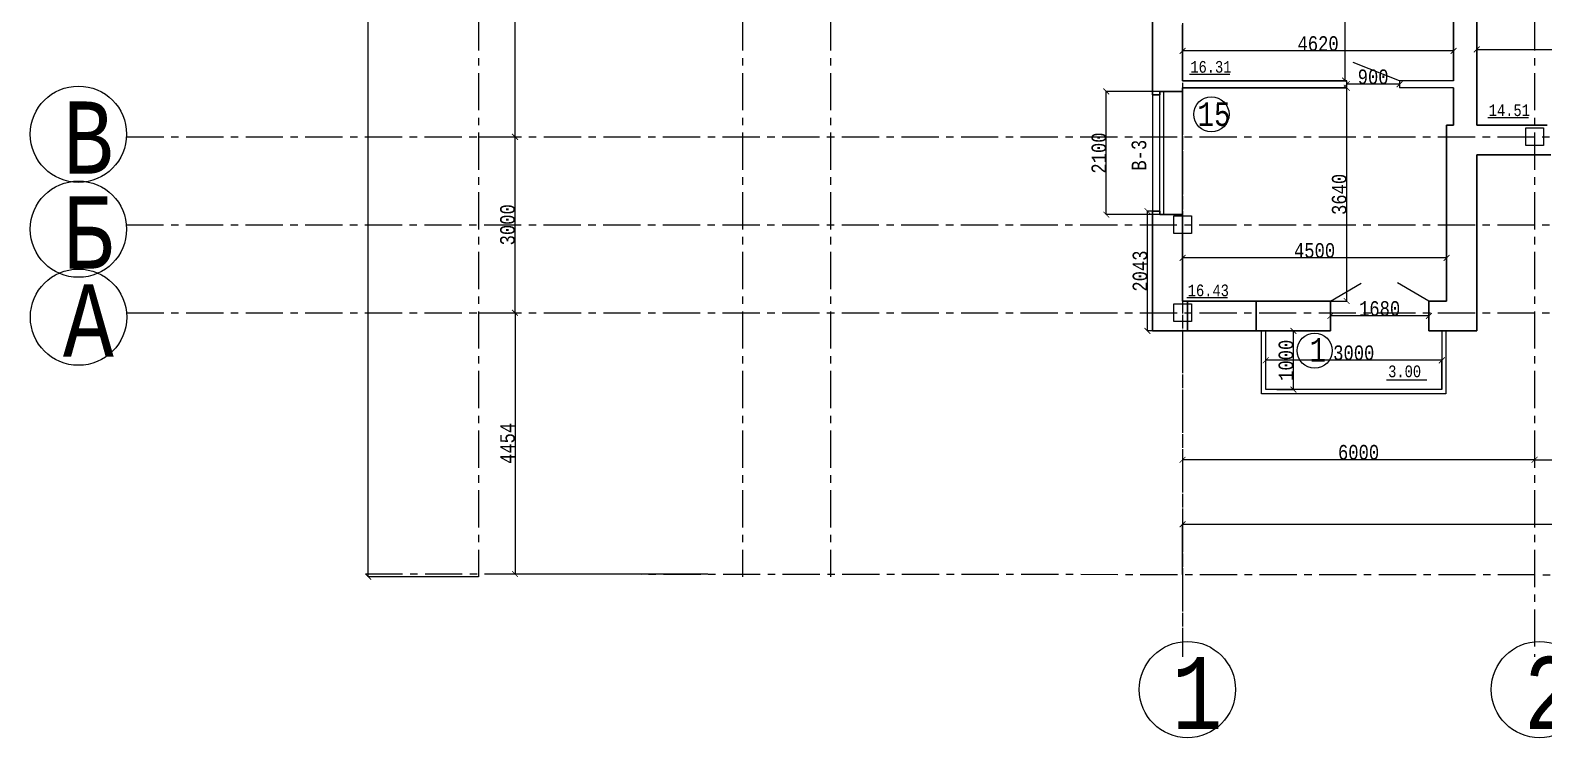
# Model space of a CAD drawing. Header units: millimetres. Extents: x -689206 to 4969298, y -1019800 to 703299.
# Drawn here: x 345488 to 371284, y -94389 to -82328 of the extents above; entities that cross this region are included whole.
import ezdxf

# ---------------------------------------------------------------- set-up
doc = ezdxf.new("R2010")
doc.units = ezdxf.units.MM
doc.linetypes.add('JIS_02_4.0', pattern=[5.5, 4, -1.5])
doc.linetypes.add('осеваяX2', pattern=[101.6, 63.5, -12.7, 12.7, -12.7])
for name, color, linetype, lineweight in [('б', 231, 'Continuous', 30), ('БАЛКОН', 7, 'Continuous', 20), ('несущие', 7, 'Continuous', 30), ('ОКНА', 250, 'Continuous', 20), ('ПЕРЕГОРОДКИ', 252, 'Continuous', 9), ('РАЗМЕРЫ', 7, 'Continuous', 9), ('сваи', 7, 'JIS_02_4.0', 30), ('стены', 7, 'Continuous', 20)]:
    doc.layers.add(name, color=color, linetype=linetype, lineweight=lineweight)
doc.layers.add('сетка', color=104, linetype='Continuous')
doc.layers.add('четотам', color=7, linetype='Continuous')
doc.styles.add('Аннотативный', font='isocteur.ttf', dxfattribs={"width": 0.7, "height": 250})
doc.dimstyles.new('Аннотативный', dxfattribs={"dimscale": 0, "dimtxt": 250, "dimasz": 100, "dimexe": 1.25, "dimexo": 0.625, "dimtad": 1, "dimdec": 0, "dimtxsty": 'Аннотативный', "dimblk": 'ARCHTICK', "dimcen": 2.5, "dimadec": 0, "dimazin": 0, "dimtfac": 1, "dimtdec": 0, "dimtmove": 0, "dimatfit": 3, "dimfxl": 1, "dimarcsym": 0})

# ---------------------------------------------------------------- blocks, each defined once
blk = doc.blocks.new('_ArchTick')
at = {"color": 0, "linetype": 'ByBlock', "const_width": 0.15}
blk.add_lwpolyline([(-0.5, -0.5), (0.5, 0.5)], dxfattribs=at)
blk = doc.blocks.new('*D1103')
at = {"layer": 'Defpoints', "color": 0, "lineweight": 20, "transparency": 16777216}
for p in [(365128, -79628), (367899, -79628), (365128, -83188)]:
    blk.add_point(p, dxfattribs=at)
at = {"layer": 'стены', "color": 0, "lineweight": -2, "transparency": 16777216}
for p, q in [((365129, -79628), (367900, -79628)), ((367899, -83188), (367899, -79628)), ((365129, -83188), (367900, -83188))]:
    blk.add_line(p, q, dxfattribs=at)
at = {"layer": 'стены', "color": 0, "lineweight": -2, "transparency": 16777216, "xscale": 100, "yscale": 100, "zscale": 100}
for p, rotation in [((367899, -79628), 90), ((367899, -83188), 270)]:
    blk.add_blockref('_ArchTick', p, dxfattribs=dict(at, rotation=rotation))
at = {"layer": 'стены', "color": 0, "transparency": 16777216, "insert": (367773, -81408), "char_height": 250, "attachment_point": 5, "rotation": 90, "style": 'Аннотативный'}
blk.add_mtext('3560', dxfattribs=at)
blk = doc.blocks.new('*D1104')
at = {"layer": 'Defpoints', "color": 0, "lineweight": 20, "transparency": 16777216}
for p in [(365128, -82681), (365128, -83188), (369748, -83188)]:
    blk.add_point(p, dxfattribs=at)
at = {"layer": 'стены', "color": 0, "lineweight": -2, "transparency": 16777216}
for p, q in [((365128, -83188), (365128, -82680)), ((369748, -82681), (365128, -82681)), ((369748, -83188), (369748, -82680))]:
    blk.add_line(p, q, dxfattribs=at)
at = {"layer": 'стены', "color": 0, "lineweight": -2, "transparency": 16777216, "xscale": 100, "yscale": 100, "zscale": 100, "rotation": 180.0000000000002}
blk.add_blockref('_ArchTick', (365128, -82681), dxfattribs=at)
at = {"layer": 'стены', "color": 0, "lineweight": -2, "transparency": 16777216, "xscale": 100, "yscale": 100, "zscale": 100}
blk.add_blockref('_ArchTick', (369748, -82681), dxfattribs=at)
at = {"layer": 'стены', "color": 0, "transparency": 16777216, "insert": (367438, -82556), "char_height": 250, "attachment_point": 5, "style": 'Аннотативный'}
blk.add_mtext('4620', dxfattribs=at)
blk = doc.blocks.new('*D1105')
at = {"layer": 'Defpoints', "color": 0, "lineweight": 20, "transparency": 16777216}
for p in [(365128, -86208), (365128, -86944), (369628, -86944)]:
    blk.add_point(p, dxfattribs=at)
at = {"layer": 'стены', "color": 0, "lineweight": -2, "transparency": 16777216}
for p, q in [((365128, -86943), (365128, -86207)), ((369628, -86208), (365128, -86208)), ((369628, -86943), (369628, -86207))]:
    blk.add_line(p, q, dxfattribs=at)
at = {"layer": 'стены', "color": 0, "lineweight": -2, "transparency": 16777216, "xscale": 100, "yscale": 100, "zscale": 100, "rotation": 180}
blk.add_blockref('_ArchTick', (365128, -86208), dxfattribs=at)
at = {"layer": 'стены', "color": 0, "lineweight": -2, "transparency": 16777216, "xscale": 100, "yscale": 100, "zscale": 100}
blk.add_blockref('_ArchTick', (369628, -86208), dxfattribs=at)
at = {"layer": 'стены', "color": 0, "transparency": 16777216, "insert": (367378, -86083), "char_height": 250, "attachment_point": 5, "style": 'Аннотативный'}
blk.add_mtext('4500', dxfattribs=at)
blk = doc.blocks.new('*D1106')
at = {"layer": 'Defpoints', "color": 0, "lineweight": 20, "transparency": 16777216}
for p in [(370142, -82654), (374418, -82654), (374418, -82654)]:
    blk.add_point(p, dxfattribs=at)
at = {"layer": 'стены', "color": 0, "lineweight": -2, "transparency": 16777216}
for p, q in [((370142, -82654), (374418, -82654)), ((370142, -82655), (370142, -82655)), ((374418, -82654), (374418, -82653))]:
    blk.add_line(p, q, dxfattribs=at)
at = {"layer": 'стены', "color": 0, "lineweight": -2, "transparency": 16777216, "xscale": 100, "yscale": 100, "zscale": 100, "rotation": 180}
blk.add_blockref('_ArchTick', (370142, -82654), dxfattribs=at)
at = {"layer": 'стены', "color": 0, "lineweight": -2, "transparency": 16777216, "xscale": 100, "yscale": 100, "zscale": 100}
blk.add_blockref('_ArchTick', (374418, -82654), dxfattribs=at)
at = {"layer": 'стены', "color": 0, "transparency": 16777216, "insert": (372280, -82529), "char_height": 250, "attachment_point": 5, "style": 'Аннотативный'}
blk.add_mtext('4276', dxfattribs=at)
blk = doc.blocks.new('*D1135')
at = {"layer": 'Defpoints', "color": 0, "lineweight": 20, "transparency": 16777216}
for p in [(367926, -83248), (367926, -83248), (368826, -83248)]:
    blk.add_point(p, dxfattribs=at)
at = {"layer": 'стены', "color": 0, "lineweight": -2, "transparency": 16777216}
for p, q in [((367926, -83248), (367926, -83247)), ((368826, -83248), (367926, -83248)), ((368826, -83248), (368826, -83247))]:
    blk.add_line(p, q, dxfattribs=at)
at = {"layer": 'стены', "color": 0, "lineweight": -2, "transparency": 16777216, "xscale": 100, "yscale": 100, "zscale": 100, "rotation": 180}
blk.add_blockref('_ArchTick', (367926, -83248), dxfattribs=at)
at = {"layer": 'стены', "color": 0, "lineweight": -2, "transparency": 16777216, "xscale": 100, "yscale": 100, "zscale": 100}
blk.add_blockref('_ArchTick', (368826, -83248), dxfattribs=at)
at = {"layer": 'стены', "color": 0, "transparency": 16777216, "insert": (368376, -83123), "char_height": 250, "attachment_point": 5, "style": 'Аннотативный'}
blk.add_mtext('900', dxfattribs=at)
blk = doc.blocks.new('*D1180')
at = {"layer": 'Defpoints', "color": 0, "linetype": 'ByBlock', "lineweight": 20, "transparency": 16777216}
for p in [(367647, -87199), (367647, -87199), (369327, -87199)]:
    blk.add_point(p, dxfattribs=at)
at = {"layer": 'ПЕРЕГОРОДКИ', "color": 0, "linetype": 'ByBlock', "lineweight": -2, "transparency": 16777216}
for p, q in [((367647, -87198), (367647, -87198)), ((369327, -87199), (367647, -87199)), ((369327, -87198), (369327, -87198))]:
    blk.add_line(p, q, dxfattribs=at)
at = {"layer": 'ПЕРЕГОРОДКИ', "color": 0, "linetype": 'ByBlock', "lineweight": -2, "transparency": 16777216, "xscale": 100, "yscale": 100, "zscale": 100, "rotation": 180}
blk.add_blockref('_ArchTick', (367647, -87199), dxfattribs=at)
at = {"layer": 'ПЕРЕГОРОДКИ', "color": 0, "linetype": 'ByBlock', "lineweight": -2, "transparency": 16777216, "xscale": 100, "yscale": 100, "zscale": 100}
blk.add_blockref('_ArchTick', (369327, -87199), dxfattribs=at)
at = {"layer": 'ПЕРЕГОРОДКИ', "color": 0, "linetype": 'ByBlock', "lineweight": 13, "transparency": 16777216, "insert": (368487, -87073), "char_height": 250, "attachment_point": 5, "style": 'Аннотативный'}
blk.add_mtext('1680', dxfattribs=at)
blk = doc.blocks.new('*D1181')
at = {"layer": 'Defpoints', "color": 0, "linetype": 'ByBlock', "lineweight": 20, "transparency": 16777216}
for p in [(366735, -87454), (367017, -87454), (366735, -88454)]:
    blk.add_point(p, dxfattribs=at)
at = {"layer": 'ПЕРЕГОРОДКИ', "color": 0, "linetype": 'ByBlock', "lineweight": -2, "transparency": 16777216}
for p, q in [((366736, -87454), (367018, -87454)), ((367017, -88454), (367017, -87454)), ((366736, -88454), (367018, -88454))]:
    blk.add_line(p, q, dxfattribs=at)
at = {"layer": 'ПЕРЕГОРОДКИ', "color": 0, "linetype": 'ByBlock', "lineweight": -2, "transparency": 16777216, "xscale": 100, "yscale": 100, "zscale": 100}
for p, rotation in [((367017, -87454), 90), ((367017, -88454), 270)]:
    blk.add_blockref('_ArchTick', p, dxfattribs=dict(at, rotation=rotation))
at = {"layer": 'ПЕРЕГОРОДКИ', "color": 0, "linetype": 'ByBlock', "lineweight": 13, "transparency": 16777216, "insert": (366892, -87954), "char_height": 250, "attachment_point": 5, "rotation": 90, "style": 'Аннотативный'}
blk.add_mtext('1000', dxfattribs=at)
blk = doc.blocks.new('*D1182')
at = {"layer": 'Defpoints', "color": 0, "linetype": 'ByBlock', "lineweight": 20, "transparency": 16777216}
for p in [(366546, -87954), (366546, -88454), (369546, -88454)]:
    blk.add_point(p, dxfattribs=at)
at = {"layer": 'ПЕРЕГОРОДКИ', "color": 0, "linetype": 'ByBlock', "lineweight": -2, "transparency": 16777216}
for p, q in [((366546, -88453), (366546, -87953)), ((369546, -87954), (366546, -87954)), ((369546, -88453), (369546, -87953))]:
    blk.add_line(p, q, dxfattribs=at)
at = {"layer": 'ПЕРЕГОРОДКИ', "color": 0, "linetype": 'ByBlock', "lineweight": -2, "transparency": 16777216, "xscale": 100, "yscale": 100, "zscale": 100, "rotation": 180}
blk.add_blockref('_ArchTick', (366546, -87954), dxfattribs=at)
at = {"layer": 'ПЕРЕГОРОДКИ', "color": 0, "linetype": 'ByBlock', "lineweight": -2, "transparency": 16777216, "xscale": 100, "yscale": 100, "zscale": 100}
blk.add_blockref('_ArchTick', (369546, -87954), dxfattribs=at)
at = {"layer": 'ПЕРЕГОРОДКИ', "color": 0, "linetype": 'ByBlock', "lineweight": 13, "transparency": 16777216, "insert": (368046, -87828), "char_height": 250, "attachment_point": 5, "style": 'Аннотативный'}
blk.add_mtext('3000', dxfattribs=at)
blk = doc.blocks.new('*D1186')
at = {"layer": 'Defpoints', "color": 0, "linetype": 'ByBlock', "lineweight": 20, "transparency": 16777216}
for p in [(363828, -83371), (365128, -83371), (365128, -85471)]:
    blk.add_point(p, dxfattribs=at)
at = {"layer": 'несущие', "color": 0, "linetype": 'ByBlock', "lineweight": -2, "transparency": 16777216}
for p, q in [((365127, -83371), (363827, -83371)), ((363828, -85471), (363828, -83371)), ((365127, -85471), (363827, -85471))]:
    blk.add_line(p, q, dxfattribs=at)
at = {"layer": 'несущие', "color": 0, "linetype": 'ByBlock', "lineweight": -2, "transparency": 16777216, "xscale": 100, "yscale": 100, "zscale": 100}
for p, rotation in [((363828, -83371), 90), ((363828, -85471), 270)]:
    blk.add_blockref('_ArchTick', p, dxfattribs=dict(at, rotation=rotation))
at = {"layer": 'несущие', "color": 0, "linetype": 'ByBlock', "lineweight": 13, "transparency": 16777216, "insert": (363703, -84421), "char_height": 250, "attachment_point": 5, "rotation": 90, "style": 'Аннотативный'}
blk.add_mtext('2100', dxfattribs=at)
blk = doc.blocks.new('*D1187')
at = {"layer": 'Defpoints', "color": 0, "linetype": 'ByBlock', "lineweight": 20, "transparency": 16777216}
for p in [(364530, -85411), (364618, -85411), (364618, -87454)]:
    blk.add_point(p, dxfattribs=at)
at = {"layer": 'несущие', "color": 0, "linetype": 'ByBlock', "lineweight": -2, "transparency": 16777216}
for p, q in [((364617, -85411), (364529, -85411)), ((364530, -87454), (364530, -85411)), ((364617, -87454), (364529, -87454))]:
    blk.add_line(p, q, dxfattribs=at)
at = {"layer": 'несущие', "color": 0, "linetype": 'ByBlock', "lineweight": -2, "transparency": 16777216, "xscale": 100, "yscale": 100, "zscale": 100}
for p, rotation in [((364530, -85411), 90), ((364530, -87454), 270)]:
    blk.add_blockref('_ArchTick', p, dxfattribs=dict(at, rotation=rotation))
at = {"layer": 'несущие', "color": 0, "linetype": 'ByBlock', "lineweight": 13, "transparency": 16777216, "insert": (364404, -86433), "char_height": 250, "attachment_point": 5, "rotation": 90, "style": 'Аннотативный'}
blk.add_mtext('2043', dxfattribs=at)
blk = doc.blocks.new('*D1236')
at = {"layer": 'Defpoints', "color": 0, "linetype": 'ByBlock', "lineweight": 20, "transparency": 16777216}
for p in [(365128, -83308), (367926, -83308), (365128, -86944)]:
    blk.add_point(p, dxfattribs=at)
at = {"layer": 'РАЗМЕРЫ', "color": 0, "linetype": 'ByBlock', "lineweight": -2, "transparency": 16777216}
for p, q in [((365129, -83308), (367927, -83308)), ((367926, -86944), (367926, -83308)), ((365129, -86944), (367927, -86944))]:
    blk.add_line(p, q, dxfattribs=at)
at = {"layer": 'РАЗМЕРЫ', "color": 0, "linetype": 'ByBlock', "lineweight": -2, "transparency": 16777216, "xscale": 100, "yscale": 100, "zscale": 100}
for p, rotation in [((367926, -83308), 90), ((367926, -86944), 270)]:
    blk.add_blockref('_ArchTick', p, dxfattribs=dict(at, rotation=rotation))
at = {"layer": 'РАЗМЕРЫ', "color": 0, "linetype": 'ByBlock', "lineweight": 20, "transparency": 16777216, "insert": (367800, -85126), "char_height": 250, "attachment_point": 5, "rotation": 90, "style": 'Аннотативный'}
blk.add_mtext('3640', dxfattribs=at)
blk = doc.blocks.new('*D1875')
at = {"layer": 'Defpoints', "color": 0, "linetype": 'ByBlock', "lineweight": 20, "ltscale": 35, "transparency": 16777216}
for p in [(353128, -84144), (353750, -84144), (353128, -87144)]:
    blk.add_point(p, dxfattribs=at)
at = {"layer": 'сваи', "color": 0, "linetype": 'ByBlock', "lineweight": -2, "ltscale": 35, "transparency": 16777216}
for p, q in [((353129, -84144), (353751, -84144)), ((353750, -87144), (353750, -84144)), ((353129, -87144), (353751, -87144))]:
    blk.add_line(p, q, dxfattribs=at)
at = {"layer": 'сваи', "color": 0, "linetype": 'ByBlock', "lineweight": -2, "ltscale": 35, "transparency": 16777216, "xscale": 100, "yscale": 100, "zscale": 100}
for p, rotation in [((353750, -84144), 90), ((353750, -87144), 270)]:
    blk.add_blockref('_ArchTick', p, dxfattribs=dict(at, rotation=rotation))
at = {"layer": 'сваи', "color": 0, "linetype": 'ByBlock', "lineweight": 20, "ltscale": 35, "transparency": 16777216, "insert": (353624, -85644), "char_height": 250, "attachment_point": 5, "rotation": 90, "style": 'Аннотативный'}
blk.add_mtext('3000', dxfattribs=at)
blk = doc.blocks.new('*D1876')
at = {"layer": 'Defpoints', "color": 0, "linetype": 'ByBlock', "lineweight": 20, "ltscale": 35, "transparency": 16777216}
for p in [(353128, -76694), (353750, -76694), (353128, -84144)]:
    blk.add_point(p, dxfattribs=at)
at = {"layer": 'сваи', "color": 0, "linetype": 'ByBlock', "lineweight": -2, "ltscale": 35, "transparency": 16777216}
for p, q in [((353129, -76694), (353751, -76694)), ((353750, -84144), (353750, -76694)), ((353129, -84144), (353751, -84144))]:
    blk.add_line(p, q, dxfattribs=at)
at = {"layer": 'сваи', "color": 0, "linetype": 'ByBlock', "lineweight": -2, "ltscale": 35, "transparency": 16777216, "xscale": 100, "yscale": 100, "zscale": 100}
for p, rotation in [((353750, -76694), 90), ((353750, -84144), 270)]:
    blk.add_blockref('_ArchTick', p, dxfattribs=dict(at, rotation=rotation))
at = {"layer": 'сваи', "color": 0, "linetype": 'ByBlock', "lineweight": 20, "ltscale": 35, "transparency": 16777216, "insert": (353624, -80419), "char_height": 250, "attachment_point": 5, "rotation": 90, "style": 'Аннотативный'}
blk.add_mtext('7500', dxfattribs=at)
blk = doc.blocks.new('*D1881')
at = {"layer": 'Defpoints', "color": 0, "linetype": 'ByBlock', "lineweight": 20, "ltscale": 35, "transparency": 16777216}
for p in [(353128, -87144), (353750, -91598), (357035, -91598)]:
    blk.add_point(p, dxfattribs=at)
at = {"layer": 'сваи', "color": 0, "linetype": 'ByBlock', "lineweight": -2, "ltscale": 35, "transparency": 16777216}
for p, q in [((353129, -87144), (353751, -87144)), ((353750, -87144), (353750, -91598)), ((357034, -91598), (353749, -91598))]:
    blk.add_line(p, q, dxfattribs=at)
at = {"layer": 'сваи', "color": 0, "linetype": 'ByBlock', "lineweight": -2, "ltscale": 35, "transparency": 16777216, "xscale": 100, "yscale": 100, "zscale": 100}
for p, rotation in [((353750, -87144), 90), ((353750, -91598), 270)]:
    blk.add_blockref('_ArchTick', p, dxfattribs=dict(at, rotation=rotation))
at = {"layer": 'сваи', "color": 0, "linetype": 'ByBlock', "lineweight": 20, "ltscale": 35, "transparency": 16777216, "insert": (353624, -89371), "char_height": 250, "attachment_point": 5, "rotation": 90, "style": 'Аннотативный'}
blk.add_mtext('4454', dxfattribs=at)
blk = doc.blocks.new('*D1885')
at = {"layer": 'Defpoints', "color": 0, "linetype": 'ByBlock', "lineweight": 20, "ltscale": 35, "transparency": 16777216}
for p in [(365128, -89650), (365128, -89650), (371128, -89650)]:
    blk.add_point(p, dxfattribs=at)
at = {"layer": 'сваи', "color": 0, "linetype": 'ByBlock', "lineweight": -2, "ltscale": 35, "transparency": 16777216}
for p, q in [((365128, -89649), (365128, -89649)), ((371128, -89650), (365128, -89650)), ((371128, -89649), (371128, -89649))]:
    blk.add_line(p, q, dxfattribs=at)
at = {"layer": 'сваи', "color": 0, "linetype": 'ByBlock', "lineweight": -2, "ltscale": 35, "transparency": 16777216, "xscale": 100, "yscale": 100, "zscale": 100, "rotation": 180}
blk.add_blockref('_ArchTick', (365128, -89650), dxfattribs=at)
at = {"layer": 'сваи', "color": 0, "linetype": 'ByBlock', "lineweight": -2, "ltscale": 35, "transparency": 16777216, "xscale": 100, "yscale": 100, "zscale": 100}
blk.add_blockref('_ArchTick', (371128, -89650), dxfattribs=at)
at = {"layer": 'сваи', "color": 0, "linetype": 'ByBlock', "lineweight": 20, "ltscale": 35, "transparency": 16777216, "insert": (368128, -89524), "char_height": 250, "attachment_point": 5, "style": 'Аннотативный'}
blk.add_mtext('6000', dxfattribs=at)
blk = doc.blocks.new('*D1886')
at = {"layer": 'Defpoints', "color": 0, "linetype": 'ByBlock', "lineweight": 20, "ltscale": 35, "transparency": 16777216}
for p in [(371128, -89650), (377069, -89649), (377069, -89649)]:
    blk.add_point(p, dxfattribs=at)
at = {"layer": 'сваи', "color": 0, "linetype": 'ByBlock', "lineweight": -2, "ltscale": 35, "transparency": 16777216}
for p, q in [((371128, -89649), (371128, -89648)), ((371128, -89649), (377069, -89649)), ((377069, -89648), (377069, -89648))]:
    blk.add_line(p, q, dxfattribs=at)
at = {"layer": 'сваи', "color": 0, "linetype": 'ByBlock', "lineweight": -2, "ltscale": 35, "transparency": 16777216, "xscale": 100, "yscale": 100, "zscale": 100, "rotation": 180}
blk.add_blockref('_ArchTick', (371128, -89649), dxfattribs=at)
at = {"layer": 'сваи', "color": 0, "linetype": 'ByBlock', "lineweight": -2, "ltscale": 35, "transparency": 16777216, "xscale": 100, "yscale": 100, "zscale": 100}
blk.add_blockref('_ArchTick', (377069, -89649), dxfattribs=at)
at = {"layer": 'сваи', "color": 0, "linetype": 'ByBlock', "lineweight": 20, "ltscale": 35, "transparency": 16777216, "insert": (374099, -89523), "char_height": 250, "attachment_point": 5, "style": 'Аннотативный'}
blk.add_mtext('6000', dxfattribs=at)
blk = doc.blocks.new('*D1889')
at = {"layer": 'Defpoints', "color": 0, "linetype": 'ByBlock', "lineweight": 20, "ltscale": 35, "transparency": 16777216}
for p in [(351250, -49640), (353128, -49640), (353128, -91644)]:
    blk.add_point(p, dxfattribs=at)
at = {"layer": 'сваи', "color": 0, "linetype": 'ByBlock', "lineweight": -2, "ltscale": 35, "transparency": 16777216}
for p, q in [((353127, -49640), (351249, -49640)), ((351250, -91644), (351250, -49640)), ((353127, -91644), (351249, -91644))]:
    blk.add_line(p, q, dxfattribs=at)
at = {"layer": 'сваи', "color": 0, "linetype": 'ByBlock', "lineweight": -2, "ltscale": 35, "transparency": 16777216, "xscale": 100, "yscale": 100, "zscale": 100}
for p, rotation in [((351250, -49640), 90), ((351250, -91644), 270)]:
    blk.add_blockref('_ArchTick', p, dxfattribs=dict(at, rotation=rotation))
at = {"layer": 'сваи', "color": 0, "linetype": 'ByBlock', "lineweight": 20, "ltscale": 35, "transparency": 16777216, "insert": (351124, -70642), "char_height": 250, "attachment_point": 5, "rotation": 90, "style": 'Аннотативный'}
blk.add_mtext('42000', dxfattribs=at)
blk = doc.blocks.new('*D1890')
at = {"layer": 'Defpoints', "color": 0, "linetype": 'ByBlock', "lineweight": 20, "ltscale": 35, "transparency": 16777216}
for p in [(407509, -90750), (365128, -91604), (407509, -91635)]:
    blk.add_point(p, dxfattribs=at)
at = {"layer": 'сваи', "color": 0, "linetype": 'ByBlock', "lineweight": -2, "ltscale": 35, "transparency": 16777216}
for p, q in [((365128, -91604), (365128, -90749)), ((365128, -90750), (407509, -90750)), ((407509, -91635), (407509, -90749))]:
    blk.add_line(p, q, dxfattribs=at)
at = {"layer": 'сваи', "color": 0, "linetype": 'ByBlock', "lineweight": -2, "ltscale": 35, "transparency": 16777216, "xscale": 100, "yscale": 100, "zscale": 100, "rotation": 180}
blk.add_blockref('_ArchTick', (365128, -90750), dxfattribs=at)
at = {"layer": 'сваи', "color": 0, "linetype": 'ByBlock', "lineweight": -2, "ltscale": 35, "transparency": 16777216, "xscale": 100, "yscale": 100, "zscale": 100}
blk.add_blockref('_ArchTick', (407509, -90750), dxfattribs=at)
at = {"layer": 'сваи', "color": 0, "linetype": 'ByBlock', "lineweight": 20, "ltscale": 35, "transparency": 16777216, "insert": (386319, -90625), "char_height": 250, "attachment_point": 5, "style": 'Аннотативный'}
blk.add_mtext('41900', dxfattribs=at)

msp = doc.modelspace()

# ---------------------------------------------------------------- linework, layer by layer
at = {"layer": 'б', "color": 18, "linetype": 'ByBlock', "lineweight": 25, "true_color": 0x000000}
msp.add_line((369616.1, -88524), (366476.1, -88524), dxfattribs=at)
at = {"layer": 'БАЛКОН'}
for p, q in [((366476.1, -88524), (366476.1, -87454)), ((366546.1, -88454), (366546.1, -87454)), ((369546.1, -87454), (369546.1, -88454)), ((369616.1, -87454), (369616.1, -88524)), ((369546.1, -88454), (366546.1, -88454))]:
    msp.add_line(p, q, dxfattribs=at)
at = {"layer": 'несущие', "color": 0}
for p, q in [((365128, -82235.8), (365128, -83188.4)), ((371345, -83944), (370144.8, -83944)), ((370145.2, -84454), (371405, -84454)), ((370146.1, -84624), (370146.1, -87454))]:
    msp.add_line(p, q, dxfattribs=at)
at = {"layer": 'несущие', "color": 18, "linetype": 'ByBlock', "lineweight": 30, "true_color": 0x000000}
for p, q in [((364618, -83431.4), (364618, -83245.1)), ((364738, -83431.4), (364618, -83431.4)), ((364738, -83371.4), (365128, -83371.4)), ((364738, -83371.4), (364738, -83431.4)), ((364738, -85411.4), (364618, -85411.4)), ((364738, -85471.4), (364738, -85411.4)), ((365128, -85471.4), (364738, -85471.4)), ((365214.1, -87454), (365214.1, -86944)), ((366384.1, -86944), (366384.1, -87454))]:
    msp.add_line(p, q, dxfattribs=at)
at = {"layer": 'несущие', "linetype": 'ByBlock', "lineweight": 20}
for p, q in [((364738, -85411.4), (364738, -83431.4)), ((364808, -85471.4), (364808, -83371.4)), ((365128, -85471.4), (365128, -83371.4))]:
    msp.add_line(p, q, dxfattribs=at)
at = {"layer": 'несущие', "color": 18, "linetype": 'ByBlock', "lineweight": 13, "true_color": 0x000000}
for p, q in [((364738, -85471.4), (364808, -85471.4)), ((365214.1, -86944), (366384.1, -86944))]:
    msp.add_line(p, q, dxfattribs=at)
at = {"layer": 'ОКНА', "color": 0}
msp.add_line((365128, -86496.4), (365128, -86696.4), dxfattribs=at)
at = {"layer": 'ПЕРЕГОРОДКИ', "color": 18, "linetype": 'ByBlock', "lineweight": 13, "true_color": 0x000000}
for p, q in [((367647.1, -86944), (368169.9, -86642.1)), ((369327.1, -86944), (368793.4, -86635.8))]:
    msp.add_line(p, q, dxfattribs=at)
at = {"layer": 'ПЕРЕГОРОДКИ', "color": 18, "linetype": 'ByBlock', "lineweight": 30, "true_color": 0x000000}
for p, q in [((367647.1, -86944), (367647.1, -87454)), ((369628.1, -86944), (369327.1, -86944)), ((369327.1, -86944), (369327.1, -87454)), ((370146.1, -87454), (369616.1, -87454))]:
    msp.add_line(p, q, dxfattribs=at)
at = {"layer": 'РАЗМЕРЫ'}
for p, q in [((365246, -83075.6), (365935.3, -83075.6)), ((370332.5, -83814.5), (371021.8, -83814.5)), ((365202.5, -86886.4), (365891.8, -86886.4)), ((368603.3, -88285.6), (369292.6, -88285.6))]:
    msp.add_line(p, q, dxfattribs=at)
at = {"layer": 'РАЗМЕРЫ', "linetype": 'ByBlock', "lineweight": 30}
for p, q in [((369748.1, -83944), (369628.1, -83944)), ((369628.1, -83944), (369628.1, -84454))]:
    msp.add_line(p, q, dxfattribs=at)
at = {"layer": 'сетка'}
for centre in [(346308.6, -84100.2), (346308.6, -85719.2), (346310.9, -87219.2), (365210.6, -93568.1), (371210.6, -93568.1)]:
    msp.add_circle(centre, 820.6, dxfattribs=at)
at = {"layer": 'стены', "linetype": 'осеваяX2', "lineweight": 25, "ltscale": 10}
for p, q in [((365128, -46900), (365128, -93010)), ((353128, -47496.5), (353128, -91644)), ((357628, -47496.5), (357628, -91644)), ((359128, -47496.5), (359128, -91644)), ((371128, -47496.5), (371128, -93010)), ((365128, -83371.4), (365128, -93010)), ((347128, -84144), (419278, -84144)), ((365128, -85471.4), (365128, -93010)), ((347125.7, -85644), (419075.7, -85644)), ((347128, -87144), (419075.7, -87144)), ((351200, -91594), (419075.7, -91644))]:
    msp.add_line(p, q, dxfattribs=at)
at = {"layer": 'стены', "lineweight": 30}
for p, q in [((370138.1, -76834), (370144.8, -83944)), ((369748.1, -79894), (369748.1, -83188.4)), ((364618, -82175.8), (364618, -83431.4)), ((365128, -83308.4), (365128, -83371.4)), ((369748.1, -83308.4), (369748.1, -83944)), ((369628.1, -83944), (369628.1, -86944)), ((370145.8, -84454), (370146.1, -84624)), ((364618, -85411.4), (364618, -87454)), ((365128, -85471.4), (365128, -86944)), ((367647.1, -86944), (365128, -86944)), ((369628.1, -86944), (369327.1, -86944)), ((367647.1, -87454), (364618, -87454)), ((370146.1, -87454), (369327.1, -87454))]:
    msp.add_line(p, q, dxfattribs=at)
at = {"layer": 'стены'}
for p, q in [((368825.8, -83188.4), (368036.1, -82875.8)), ((367925.8, -83188.4), (365128, -83188.4)), ((367925.8, -83308.4), (365128, -83308.4)), ((367925.8, -83308.4), (367925.8, -83188.4)), ((369748.1, -83188.4), (368825.8, -83188.4)), ((368825.8, -83188.4), (368825.8, -83308.4)), ((369748.1, -83308.4), (368825.8, -83308.4)), ((364618, -85411.4), (364618, -86081.9))]:
    msp.add_line(p, q, dxfattribs=at)
at = {"layer": 'стены', "lineweight": 20}
msp.add_line((364618, -83431.4), (364618, -85411.4), dxfattribs=at)
at = {"layer": 'стены'}
for points in [[(370978, -83992), (371278, -83992), (371278, -84292), (370978, -84292)], [(364978, -85492), (365278, -85492), (365278, -85792), (364978, -85792)], [(364978, -86994), (365278, -86994), (365278, -87294), (364978, -87294)]]:
    msp.add_lwpolyline(points, close=True, dxfattribs=at)
at = {"layer": 'четотам'}
for centre in [(365620, -83760), (367380, -87790)]:
    msp.add_circle(centre, 300, dxfattribs=at)

# ---------------------------------------------------------------- texts
at = {"layer": 'РАЗМЕРЫ', "char_height": 200, "width": 656.117, "attachment_point": 1, "style": 'Аннотативный'}
for s, insert in [('16.31', (365260.2, -82851.5)), ('14.51', (370346.7, -83590.5)), ('16.43', (365216.7, -86662.3)), ('3.00', (368632.6, -88042.8))]:
    msp.add_mtext(s, dxfattribs=dict(at, insert=insert))
at = {"layer": 'РАЗМЕРЫ', "lineweight": 20, "ltscale": 150, "char_height": 401.1, "width": 1460, "attachment_point": 1, "style": 'Аннотативный'}
for s, insert in [('15', (365382.8, -83557)), ('1', (367292.1, -87576.3))]:
    msp.add_mtext(s, dxfattribs=dict(at, insert=insert))
at = {"layer": 'РАЗМЕРЫ', "lineweight": 20, "ltscale": 150, "insert": (364260, -84721), "char_height": 250, "width": 922.913, "attachment_point": 1, "rotation": 90, "style": 'Аннотативный'}
msp.add_mtext('В-3', dxfattribs=at)
at = {"layer": 'сетка', "color": 0, "char_height": 1230.9, "width": 181.646, "attachment_point": 1, "style": 'Аннотативный'}
for s, insert in [('В', (346044.3, -83542.1)), ('Б', (346044.3, -85161.1)), ('А', (346046.6, -86661.1)), ('1', (364946.4, -93010)), ('2', (370946.4, -93010))]:
    msp.add_mtext(s, dxfattribs=dict(at, insert=insert))

# ---------------------------------------------------------------- dimensions: what is measured, and where the dimension line sits
at = {"layer": 'несущие', "color": 18, "linetype": 'ByBlock', "lineweight": 13, "true_color": 0x000000}
for base, p1, p2, picture, middle in [((363828.3, -83371.4), (365128, -85471.4), (365128, -83371.4), '*D1186', (363702.7, -84421.4)), ((364530.1, -85411.4), (364618, -87454), (364618, -85411.4), '*D1187', (364404.5, -86432.7))]:
    dim = msp.add_linear_dim(base=base, p1=p1, p2=p2, angle=90, dimstyle='Аннотативный', dxfattribs=at)
    dim.commit()
    dim.dimension.update_dxf_attribs({"geometry": picture, "text_midpoint": middle})
at = {"layer": 'ПЕРЕГОРОДКИ', "color": 18, "linetype": 'ByBlock', "lineweight": 13, "true_color": 0x000000}
for base, p1, p2, picture, middle in [((367647.1, -87199), (369327.1, -87199), (367647.1, -87199), '*D1180', (368487.1, -87073.4)), ((366546.1, -87954), (369546.1, -88454), (366546.1, -88454), '*D1182', (368046.1, -87828.4))]:
    dim = msp.add_linear_dim(base=base, p1=p1, p2=p2, dimstyle='Аннотативный', dxfattribs=at)
    dim.commit()
    dim.dimension.update_dxf_attribs({"geometry": picture, "text_midpoint": middle})
dim = msp.add_linear_dim(base=(367017.2, -87454), p1=(366735.2, -88454), p2=(366735.2, -87454), angle=90, dimstyle='Аннотативный', dxfattribs=at)
dim.commit()
dim.dimension.update_dxf_attribs({"geometry": '*D1181', "text_midpoint": (366891.5, -87954)})
at = {"layer": 'РАЗМЕРЫ', "linetype": 'ByBlock', "lineweight": 20}
dim = msp.add_linear_dim(base=(367925.8, -83308.4), p1=(365128, -86944), p2=(365128, -83308.4), angle=90, text='3640', dimstyle='Аннотативный', dxfattribs=at)
dim.commit()
dim.dimension.update_dxf_attribs({"geometry": '*D1236', "text_midpoint": (367800.1, -85126.2)})
at = {"layer": 'сваи', "linetype": 'ByBlock', "lineweight": 20, "ltscale": 35}
for base, p1, p2, text, picture, middle in [((351250, -49639.9), (353128, -91644), (353128, -49639.9), '42000', '*D1889', (351124.4, -70642)), ((353750, -76694), (353128, -84144), (353128, -76694), '7500', '*D1876', (353624.4, -80419))]:
    dim = msp.add_linear_dim(base=base, p1=p1, p2=p2, angle=90, text=text, dimstyle='Аннотативный', dxfattribs=at)
    dim.commit()
    dim.dimension.update_dxf_attribs({"geometry": picture, "text_midpoint": middle})
for base, p2, picture, middle in [((353750, -84144), (353128, -84144), '*D1875', (353624.4, -85644)), ((353750, -91598.3), (357034.9, -91598.3), '*D1881', (353624.4, -89371.1))]:
    dim = msp.add_linear_dim(base=base, p1=(353128, -87144), p2=p2, angle=90, dimstyle='Аннотативный', dxfattribs=at)
    dim.commit()
    dim.dimension.update_dxf_attribs({"geometry": picture, "text_midpoint": middle})
dim = msp.add_linear_dim(base=(365128, -89650), p1=(371128, -89650), p2=(365128, -89650), dimstyle='Аннотативный', dxfattribs=at)
dim.commit()
dim.dimension.update_dxf_attribs({"geometry": '*D1885', "text_midpoint": (368128, -89524.4)})
for base, p1, p2, text, picture, middle in [((377069.4, -89648.8), (371128, -89650), (377069.4, -89648.8), '6000', '*D1886', (374098.7, -89523.1)), ((407509.2, -90750.3), (365128, -91604.2), (407509.2, -91635.5), '41900', '*D1890', (386318.6, -90624.6))]:
    dim = msp.add_linear_dim(base=base, p1=p1, p2=p2, text=text, dimstyle='Аннотативный', dxfattribs=at)
    dim.commit()
    dim.dimension.update_dxf_attribs({"geometry": picture, "text_midpoint": middle})
at = {"layer": 'стены'}
for p1, p2, distance, picture, middle in [((365128.0175, -83188.4231), (365128.0175, -79627.9423), -2770.9312, '*D1103', (367773.3237, -81408.1827)), ((369748.1, -83188.4), (365128, -83188.4), -507.2, '*D1104', (367438, -82555.6)), ((370142.5, -82654.2), (374418.1, -82654.2), 0, '*D1106', (372280.3, -82528.6)), ((368825.8, -83248.4), (367925.8, -83248.4), 0, '*D1135', (368375.8, -83122.8)), ((369628.1, -86944), (365128, -86944), -735.6, '*D1105', (367378, -86082.7))]:
    dim = msp.add_aligned_dim(p1=p1, p2=p2, distance=distance, dimstyle='Аннотативный', dxfattribs=at)
    dim.commit()
    dim.dimension.update_dxf_attribs({"geometry": picture, "text_midpoint": middle})

doc.saveas('drawing.dxf')
